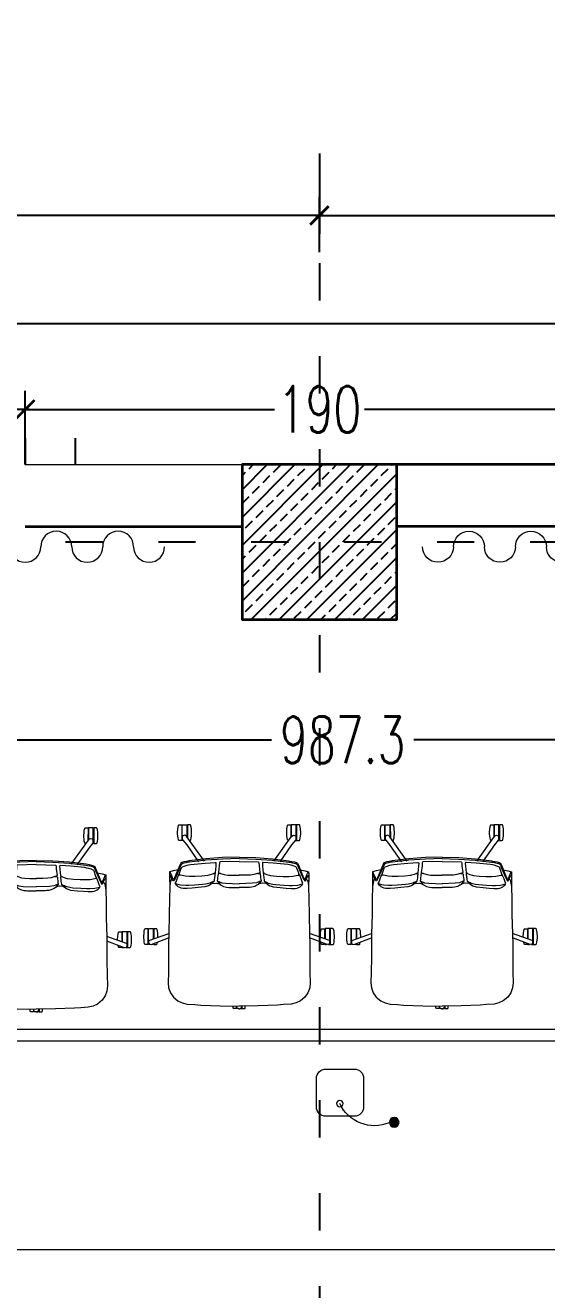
# Model space of a CAD drawing. Header units: centimetres. Extents: x -3207095 to 15275363, y -32656 to 4798027.
# Drawn here: x 693106.9 to 693275.3, y 4439492.6 to 4439900.5 of the extents above; entities that cross this region are included whole.
import ezdxf

# ---------------------------------------------------------------- set-up
doc = ezdxf.new("R2010")
doc.units = ezdxf.units.CM
doc.linetypes.add('ACAD_ISO03W100', pattern=[30, 12, -18])
doc.linetypes.add('DUZ', pattern=[500, 500])
doc.layers.get('0').update_dxf_attribs({"color": 1, "linetype": 'DUZ'})
for name, color, linetype in [('DIM', 1, 'DUZ'), ('KOLTAR_F', 145, 'Continuous'), ('söve', 26, 'DUZ')]:
    doc.layers.add(name, color=color, linetype=linetype)
for name, color, linetype, lineweight in [('DUVAR', 7, 'Continuous', 35), ('FE_PERDE', 205, 'Continuous', 15), ('Fix & Furniture', 144, 'Continuous', 13), ('Fix. Furniture', 144, 'Continuous', 9), ('iç duvar', 7, 'Continuous', 50), ('KOLON_F', 3, 'Continuous', 35)]:
    doc.layers.add(name, color=color, linetype=linetype, lineweight=lineweight)
doc.styles.add('DIM', font='ROMANSTW.SHX', dxfattribs={"width": 0.7})
doc.dimstyles.new('1_100', dxfattribs={"dimtxt": 15, "dimasz": 6, "dimexe": 6, "dimexo": 0, "dimgap": 2, "dimtad": 0, "dimdec": 1, "dimzin": 11, "dimdsep": 46, "dimtxsty": 'DIM', "dimblk": 'ARCHTICK', "dimcen": 3, "dimdle": 1.25, "dimclrt": 2, "dimadec": 0, "dimazin": 0, "dimtfac": 1.25, "dimtdec": 1, "dimtix": 1, "dimtofl": 0, "dimtmove": 1, "dimatfit": 3, "dimldrblk": 'ARCHTICK', "dimfxl": 20, "dimfxlon": 1, "dimtolj": 1, "dimtzin": 0, "dimarcsym": 0})

# ---------------------------------------------------------------- blocks, each defined once
blk = doc.blocks.new('GEN_BLOCK00601')
at = {"linetype": 'Continuous', "ltscale": 50}
for centre, start, end in [((50, 50), 0, 180), ((250, 50), 0, 180), ((450, 50), 0, 180), ((650, 50), 0, 180), ((850, 50), 0, 180), ((150, 50), 180, 0), ((350, 50), 180, 0), ((550, 50), 180, 0), ((750, 50), 180, 0), ((950, 50), 180, 0)]:
    blk.add_arc(centre, 50, start, end, dxfattribs=at)
for tag in ['Sfb', 'FLOOR']:
    blk.add_attdef(tag, (0, 0), '', height=1)
blk = doc.blocks.new('_ArchTick')
at = {"color": 0, "linetype": 'ByBlock', "const_width": 0.15}
blk.add_lwpolyline([(-0.5, -0.5), (0.5, 0.5)], dxfattribs=at)
blk = doc.blocks.new('*D4774')
at = {"layer": 'Defpoints', "color": 0, "linetype": 'Continuous', "lineweight": 5, "transparency": 16777216}
for p in [(693106.93, 4439776.56), (692926.93, 4439758.74), (693106.93, 4439758.74)]:
    blk.add_point(p, dxfattribs=at)
at = {"layer": 'DIM', "color": 0, "linetype": 'Continuous', "lineweight": -2, "transparency": 16777216}
for p, q in [((692926.93, 4439758.74), (692926.93, 4439782.56)), ((693106.93, 4439758.74), (693106.93, 4439782.56)), ((692925.68, 4439776.56), (693002.43, 4439776.56)), ((693108.18, 4439776.56), (693031.43, 4439776.56))]:
    blk.add_line(p, q, dxfattribs=at)
at = {"layer": 'DIM', "color": 0, "linetype": 'Continuous', "lineweight": -2, "transparency": 16777216, "xscale": 6, "yscale": 6, "zscale": 6, "rotation": 180}
blk.add_blockref('_ArchTick', (692926.93, 4439776.56), dxfattribs=at)
at = {"layer": 'DIM', "color": 0, "linetype": 'Continuous', "lineweight": -2, "transparency": 16777216, "xscale": 6, "yscale": 6, "zscale": 6}
blk.add_blockref('_ArchTick', (693106.93, 4439776.56), dxfattribs=at)
at = {"layer": 'DIM', "color": 2, "linetype": 'Continuous', "lineweight": 5, "transparency": 16777216, "insert": (693016.93, 4439776.56), "char_height": 15, "attachment_point": 5, "style": 'DIM'}
blk.add_mtext('\\A1;180', dxfattribs=at)
blk = doc.blocks.new('*D4775')
at = {"layer": 'Defpoints', "color": 0, "linetype": 'Continuous', "lineweight": 5, "transparency": 16777216}
for p in [(693296.93, 4439776.56), (693106.93, 4439758.74), (693296.93, 4439758.74)]:
    blk.add_point(p, dxfattribs=at)
at = {"layer": 'DIM', "color": 0, "linetype": 'Continuous', "lineweight": -2, "transparency": 16777216}
for p, q in [((693106.93, 4439758.74), (693106.93, 4439782.56)), ((693296.93, 4439758.74), (693296.93, 4439782.56)), ((693105.68, 4439776.56), (693187.43, 4439776.56)), ((693298.18, 4439776.56), (693216.43, 4439776.56))]:
    blk.add_line(p, q, dxfattribs=at)
at = {"layer": 'DIM', "color": 0, "linetype": 'Continuous', "lineweight": -2, "transparency": 16777216, "xscale": 6, "yscale": 6, "zscale": 6, "rotation": 180}
blk.add_blockref('_ArchTick', (693106.93, 4439776.56), dxfattribs=at)
at = {"layer": 'DIM', "color": 0, "linetype": 'Continuous', "lineweight": -2, "transparency": 16777216, "xscale": 6, "yscale": 6, "zscale": 6}
blk.add_blockref('_ArchTick', (693296.93, 4439776.56), dxfattribs=at)
at = {"layer": 'DIM', "color": 2, "linetype": 'Continuous', "lineweight": 5, "transparency": 16777216, "insert": (693201.93, 4439776.56), "char_height": 15, "attachment_point": 5, "style": 'DIM'}
blk.add_mtext('\\A1;190', dxfattribs=at)
blk = doc.blocks.new('*D4786')
at = {"layer": 'Defpoints', "color": 0, "linetype": 'Continuous', "lineweight": 5, "transparency": 16777216}
for p in [(693201.93, 4439900.46), (693201.93, 4439839.14), (692901.93, 4439827.32)]:
    blk.add_point(p, dxfattribs=at)
at = {"layer": 'DIM', "color": 0, "linetype": 'Continuous', "lineweight": -2, "transparency": 16777216}
for p, q in [((693201.93, 4439859.14), (693201.93, 4439833.14)), ((692901.93, 4439827.32), (692901.93, 4439845.14)), ((692900.68, 4439839.14), (693036.43, 4439839.14)), ((693203.18, 4439839.14), (693067.43, 4439839.14))]:
    blk.add_line(p, q, dxfattribs=at)
at = {"layer": 'DIM', "color": 0, "linetype": 'Continuous', "lineweight": -2, "transparency": 16777216, "xscale": 6, "yscale": 6, "zscale": 6, "rotation": 180}
blk.add_blockref('_ArchTick', (692901.93, 4439839.14), dxfattribs=at)
at = {"layer": 'DIM', "color": 0, "linetype": 'Continuous', "lineweight": -2, "transparency": 16777216, "xscale": 6, "yscale": 6, "zscale": 6}
blk.add_blockref('_ArchTick', (693201.93, 4439839.14), dxfattribs=at)
at = {"layer": 'DIM', "color": 2, "linetype": 'Continuous', "lineweight": 5, "transparency": 16777216, "insert": (693051.93, 4439839.14), "char_height": 15, "attachment_point": 5, "style": 'DIM'}
blk.add_mtext('\\A1;300', dxfattribs=at)
blk = doc.blocks.new('*D4787')
at = {"layer": 'Defpoints', "color": 0, "linetype": 'Continuous', "lineweight": 5, "transparency": 16777216}
for p in [(693421.93, 4439900.46), (693421.93, 4439839.14), (693201.93, 4439827.32)]:
    blk.add_point(p, dxfattribs=at)
at = {"layer": 'DIM', "color": 0, "linetype": 'Continuous', "lineweight": -2, "transparency": 16777216}
for p, q in [((693421.93, 4439859.14), (693421.93, 4439833.14)), ((693201.93, 4439827.32), (693201.93, 4439845.14)), ((693200.68, 4439839.14), (693296.43, 4439839.14)), ((693423.18, 4439839.14), (693327.43, 4439839.14))]:
    blk.add_line(p, q, dxfattribs=at)
at = {"layer": 'DIM', "color": 0, "linetype": 'Continuous', "lineweight": -2, "transparency": 16777216, "xscale": 6, "yscale": 6, "zscale": 6, "rotation": 180}
blk.add_blockref('_ArchTick', (693201.93, 4439839.14), dxfattribs=at)
at = {"layer": 'DIM', "color": 0, "linetype": 'Continuous', "lineweight": -2, "transparency": 16777216, "xscale": 6, "yscale": 6, "zscale": 6}
blk.add_blockref('_ArchTick', (693421.93, 4439839.14), dxfattribs=at)
at = {"layer": 'DIM', "color": 2, "linetype": 'Continuous', "lineweight": 5, "transparency": 16777216, "insert": (693311.93, 4439839.14), "char_height": 15, "attachment_point": 5, "style": 'DIM'}
blk.add_mtext('\\A1;220', dxfattribs=at)
blk = doc.blocks.new('*D4791')
at = {"layer": 'Defpoints', "color": 0, "linetype": 'Continuous', "lineweight": 5, "transparency": 16777216}
for p in [(690216.93, 4439804.16), (690216.93, 4439782.56), (693966.93, 4439782.56)]:
    blk.add_point(p, dxfattribs=at)
at = {"layer": 'DIM', "color": 0, "linetype": 'Continuous', "lineweight": -2, "transparency": 16777216}
for p, q in [((690216.93, 4439784.16), (690216.93, 4439810.16)), ((693966.93, 4439784.16), (693966.93, 4439810.16)), ((690215.68, 4439804.16), (692071.43, 4439804.16)), ((693968.18, 4439804.16), (692112.43, 4439804.16))]:
    blk.add_line(p, q, dxfattribs=at)
at = {"layer": 'DIM', "color": 0, "linetype": 'Continuous', "lineweight": -2, "transparency": 16777216, "xscale": 6, "yscale": 6, "zscale": 6, "rotation": 180}
blk.add_blockref('_ArchTick', (690216.93, 4439804.16), dxfattribs=at)
at = {"layer": 'DIM', "color": 0, "linetype": 'Continuous', "lineweight": -2, "transparency": 16777216, "xscale": 6, "yscale": 6, "zscale": 6}
blk.add_blockref('_ArchTick', (693966.93, 4439804.16), dxfattribs=at)
at = {"layer": 'DIM', "color": 2, "linetype": 'Continuous', "lineweight": 5, "transparency": 16777216, "insert": (692091.93, 4439804.16), "char_height": 15, "attachment_point": 5, "style": 'DIM'}
blk.add_mtext('\\A1;3750', dxfattribs=at)
blk = doc.blocks.new('545')
at = {"color": 0}
for p, q in [((-345, -317.5), (-346.6, -320.4)), ((-346.6, -320.4), (-346.6, -326.6)), ((-346.6, -326.6), (-343.2, -332.1)), ((-345, -317.5), (-269, -291.1)), ((-343.2, -332.1), (-336.8, -333.6)), ((-336.8, -333.6), (-269.4, -308.1)), ((345, -317.5), (269, -291.1)), ((336.8, -333.6), (269.4, -308.1)), ((343.2, -332.1), (336.8, -333.6)), ((346.6, -326.6), (343.2, -332.1)), ((345, -317.5), (346.6, -320.4)), ((346.6, -320.4), (346.6, -326.6))]:
    blk.add_line(p, q, dxfattribs=at)
for points in [[(-219.4, 64.5), (-229.8, 64.5), (-231.4, 65.6), (-232.2, 66.9), (-233.6, 73.7), (-234.6, 80.5), (-235.3, 89.1), (-235.3, 94.3), (-234.6, 108.1), (-233.6, 115), (-232.1, 121.4), (-231.7, 122.6), (-230.9, 123.4), (-230.3, 124), (-228.7, 124.4), (-219.4, 124.4), (-219.4, 64.5)], [(-214.3, 64.5), (-217.6, 64.5), (-217.6, 124.4), (-199.4, 124.4), (-199.4, 77.4)], [(-190, 64.5), (-187.2, 64.5), (-185.6, 65.6), (-184.9, 66.9), (-183.4, 73.7), (-182.4, 80.5), (-181.8, 89.1), (-181.7, 94.3), (-182.4, 108.1), (-183.4, 115), (-184.9, 121.4), (-185.4, 122.6), (-186.1, 123.4), (-186.7, 124), (-188.3, 124.4), (-197.6, 124.4), (-197.5, 74.9)], [(190, 64.5), (187.2, 64.5), (185.6, 65.6), (184.9, 66.9), (183.4, 73.7), (182.4, 80.5), (181.8, 89.1), (181.7, 94.3), (182.4, 108.1), (183.4, 115), (184.9, 121.4), (185.4, 122.6), (186.1, 123.4), (186.7, 124), (188.3, 124.4), (197.6, 124.4), (197.5, 74.9)], [(214.3, 64.5), (217.6, 64.5), (217.6, 124.4), (199.4, 124.4), (199.4, 77.4)], [(219.4, 64.5), (229.8, 64.5), (231.4, 65.6), (232.2, 66.9), (233.6, 73.7), (234.6, 80.5), (235.3, 89.1), (235.3, 94.3), (234.6, 108.1), (233.6, 115), (232.1, 121.4), (231.7, 122.6), (230.9, 123.4), (230.3, 124), (228.7, 124.4), (219.4, 124.4), (219.4, 64.5)], [(-132.6, -14.4), (-199.4, 77.4), (-201, 80.6), (-207.9, 84), (-215.1, 82), (-217.6, 76.5), (-217.6, 69.9), (-214.7, 65.1), (-200.3, 47.2), (-155.2, -16.8)], [(132.6, -14.4), (199.4, 77.4), (201, 80.6), (207.9, 84), (215.1, 82), (217.6, 76.5), (217.6, 69.9), (214.7, 65.1), (200.3, 47.2), (155.2, -16.8)], [(0, 0), (-63.6, -1.5), (-127.1, -6.1), (-190.4, -13.6), (-201.5, -15.6), (-211.2, -18), (-218.8, -20.6), (-223.1, -23), (-226.8, -30.4), (-246.5, -79.1), (-248.6, -82.8), (-251.1, -83.9), (-252.7, -83), (-254.8, -78), (-259.1, -67.6), (-261.5, -61.7), (-264.8, -55.1)], [(0, 0), (63.6, -1.5), (127.1, -6.1), (190.4, -13.6), (201.5, -15.6), (211.2, -18), (218.8, -20.6), (223.1, -23), (226.8, -30.4), (246.5, -79.1), (248.6, -82.8), (251.1, -83.9), (252.7, -83), (254.8, -78), (259.1, -67.6), (261.5, -61.7), (264.8, -55.1)], [(-233.5, -47.9), (-245.4, -50.4), (-252.1, -51.7), (-265.3, -55)], [(0.2, -4.7), (-63.2, -6.7), (-126.5, -11.2), (-189.5, -18.2), (-196.2, -19.3), (-204.4, -21.2), (-210.2, -22.5), (-215.6, -23.9), (-220.4, -26.3), (-223, -29.8), (-226.5, -38.7), (-244.9, -81.3), (-250.6, -90.6), (-253, -89.5), (-263.2, -68.6)], [(-91.9, -19.6), (-89.7, -20.5), (-88.8, -22), (-89.5, -34.1), (-92.1, -59.3), (-99.5, -62.8), (-106.1, -65.7), (-116.1, -68.7), (-120.2, -69.6), (-142.3, -71.9), (-168, -73.2), (-190.1, -73.4), (-205.5, -72.3), (-224.1, -68.9), (-229.7, -68), (-229.9, -67.7), (-227.8, -61.1), (-221, -41.5), (-219.4, -38.7), (-217, -36.7), (-209.7, -33.5), (-199.2, -30.3), (-193, -29.1), (-185.7, -27.7), (-130.2, -22.5), (-111.3, -21.1), (-91.9, -19.6)], [(0, -16.2), (-73.5, -17.6), (-74.4, -19.1), (-75.4, -20.9), (-76.1, -32.8), (-79.4, -57.8), (-78.4, -59.4), (-76.1, -60.2), (-70.7, -62), (-56.7, -66.2), (-43.6, -67.7), (-25.3, -68.5), (0.1, -68.5)], [(-0.2, -4.7), (63.2, -6.7), (126.5, -11.2), (189.5, -18.2), (196.2, -19.3), (204.4, -21.2), (210.2, -22.5), (215.6, -23.9), (220.4, -26.3), (223, -29.8), (226.5, -38.7), (244.9, -81.3), (250.6, -90.6), (253, -89.5), (263.2, -68.6)], [(0, -16.2), (73.5, -17.6), (74.4, -19.1), (75.4, -20.9), (76.1, -32.8), (79.4, -57.8), (78.4, -59.4), (76.1, -60.2), (70.7, -62), (56.7, -66.2), (43.6, -67.7), (25.3, -68.5), (-0.1, -68.5)], [(91.9, -19.6), (89.7, -20.5), (88.8, -22), (89.5, -34.1), (92.1, -59.3), (99.5, -62.8), (106.1, -65.7), (116.1, -68.7), (120.2, -69.6), (142.3, -71.9), (168, -73.2), (190.1, -73.4), (205.5, -72.3), (224.1, -68.9), (229.7, -68), (229.9, -67.7), (227.8, -61.1), (221, -41.5), (219.4, -38.7), (217, -36.7), (209.7, -33.5), (199.2, -30.3), (193, -29.1), (185.7, -27.7), (130.2, -22.5), (111.3, -21.1), (91.9, -19.6)], [(233.5, -47.9), (245.4, -50.4), (252.1, -51.7), (265.3, -55)], [(-255.6, -84.2), (-260.2, -86.3), (-262, -92.8), (-263.4, -98.3), (-265.5, -112.1), (-266.6, -159.4), (-267.4, -218.9), (-269.1, -292.2), (-270, -333.3), (-270, -382.5), (-270.4, -438.7), (-271.8, -478.9), (-269.6, -498.9), (-262.6, -517.5), (-251.2, -533.8), (-234.1, -548.3), (-217.3, -556.3), (-198.7, -560.3), (-170, -562.3), (-146.1, -564), (-72.8, -567), (0, -568.4)], [(-264.8, -55.1), (-265.4, -55.1), (-265.6, -55.5), (-265.8, -64.7), (-266.1, -71.9), (-266.1, -75.4), (-265.5, -110.6)], [(-263.2, -68.6), (-263.9, -68.6), (-263.9, -68.6), (-264.8, -69.2), (-265.3, -70.7), (-266.1, -83.6)], [(-98.2, -62.2), (-95.7, -62.2), (-93.1, -62.2), (-91.9, -62.6), (-92.6, -67.5), (-93.1, -71), (-93.8, -76.4), (-94.3, -80), (-95.1, -85.2), (-95.8, -90.3), (-95.9, -91.1), (-101.7, -94.4), (-107.4, -96.4), (-111.2, -98.7), (-128.4, -102.5), (-139.6, -104.1), (-170.4, -106.5), (-191.7, -107.6), (-204, -107.6), (-223.7, -106.2), (-229.5, -104.9), (-241.4, -101.6), (-243.9, -100.7), (-240.7, -93.5), (-236.9, -82.3), (-232.9, -72), (-231.6, -68.5), (-228.5, -63.2)], [(-95.9, -91.1), (-99.3, -95.4), (-107.3, -102.6), (-117.3, -109.1), (-130.9, -113.4), (-156.8, -115.8), (-179.9, -117.6), (-198.2, -119), (-214.2, -118.9), (-221.1, -117.5), (-227.1, -115.5), (-232.7, -112.9), (-236.5, -109.5), (-240.1, -105.9), (-242.4, -102.4), (-243, -101.1)], [(-71.4, -61.7), (-75.9, -61.5), (-78.7, -61.8), (-79.9, -62.2), (-80.5, -65.7), (-81.1, -70.4), (-82.2, -78.1), (-82.8, -84), (-83.8, -90.4), (-66.6, -97.1), (-50.4, -99.5), (0, -101)], [(-83.8, -90.4), (-72.8, -103.9), (-68.2, -107.1), (-59.9, -111.7), (-48.2, -114.4), (-39.4, -115.5), (-33.8, -115.8), (0, -115.8)], [(71.4, -61.7), (75.9, -61.5), (78.7, -61.8), (79.9, -62.2), (80.5, -65.7), (81.1, -70.4), (82.2, -78.1), (82.8, -84), (83.8, -90.4), (66.6, -97.1), (50.4, -99.5), (0, -101)], [(255.6, -84.2), (260.2, -86.3), (262, -92.8), (263.4, -98.3), (265.5, -112.1), (266.6, -159.4), (267.4, -218.9), (269.1, -292.2), (270, -333.3), (270, -382.5), (270.4, -438.7), (271.8, -478.9), (269.6, -498.9), (262.6, -517.5), (251.2, -533.8), (234.1, -548.3), (217.3, -556.3), (198.7, -560.3), (170, -562.3), (146.1, -564), (72.8, -567), (0, -568.4)], [(83.8, -90.4), (72.8, -103.9), (68.2, -107.1), (59.9, -111.7), (48.2, -114.4), (39.4, -115.5), (33.8, -115.8), (0, -115.8)], [(98.2, -62.2), (95.7, -62.2), (93.1, -62.2), (91.9, -62.6), (92.6, -67.5), (93.1, -71), (93.8, -76.4), (94.3, -80), (95.1, -85.2), (95.8, -90.3), (95.9, -91.1), (101.7, -94.4), (107.4, -96.4), (111.2, -98.7), (128.4, -102.5), (139.6, -104.1), (170.4, -106.5), (191.7, -107.6), (204, -107.6), (223.7, -106.2), (229.5, -104.9), (241.4, -101.6), (243.9, -100.7), (240.7, -93.5), (236.9, -82.3), (232.9, -72), (231.6, -68.5), (228.5, -63.2)], [(95.9, -91.1), (99.3, -95.4), (107.3, -102.6), (117.3, -109.1), (130.9, -113.4), (156.8, -115.8), (179.9, -117.6), (198.2, -119), (214.2, -118.9), (221.1, -117.5), (227.1, -115.5), (232.7, -112.9), (236.5, -109.5), (240.1, -105.9), (242.4, -102.4), (243, -101.1)], [(263.2, -68.6), (263.9, -68.6), (263.9, -68.6), (264.8, -69.2), (265.3, -70.7), (266.1, -83.6)], [(264.8, -55.1), (265.4, -55.1), (265.6, -55.5), (265.8, -64.7), (266.1, -71.9), (266.1, -75.4), (265.5, -110.6)], [(-102.3, -99.6), (-88.6, -99)], [(-88.6, -99), (-86.2, -99), (-81.4, -100.2), (-73.1, -103.2)], [(88.6, -99), (86.2, -99), (81.4, -100.2), (73.1, -103.2)], [(102.3, -99.6), (88.6, -99)], [(-348.4, -332.4), (-358.8, -332.4), (-360.4, -331.3), (-361.2, -330), (-362.6, -323.2), (-363.6, -316.4), (-364.3, -307.8), (-364.3, -302.6), (-363.6, -288.8), (-362.6, -281.9), (-361.1, -275.4), (-360.7, -274.3), (-359.9, -273.5), (-359.3, -272.9), (-357.7, -272.5), (-348.4, -272.5), (-348.4, -332.4)], [(-341.8, -332.4), (-346.6, -332.4), (-346.6, -272.5), (-328.4, -272.5), (-328.4, -311.7)], [(-310.6, -305.5), (-310.5, -302.7), (-311.2, -288.9), (-312.2, -282), (-313.7, -275.5), (-314.2, -274.4), (-314.9, -273.6), (-315.5, -273), (-317.1, -272.6), (-326.4, -272.6), (-326.4, -311.1)], [(310.6, -305.5), (310.5, -302.7), (311.2, -288.9), (312.2, -282), (313.7, -275.5), (314.2, -274.4), (314.9, -273.6), (315.5, -273), (317.1, -272.6), (326.4, -272.6), (326.4, -311.1)], [(341.8, -332.4), (346.6, -332.4), (346.6, -272.5), (328.4, -272.5), (328.4, -311.7)], [(348.4, -332.4), (358.8, -332.4), (360.4, -331.3), (361.2, -330), (362.6, -323.2), (363.6, -316.4), (364.3, -307.8), (364.3, -302.6), (363.6, -288.8), (362.6, -281.9), (361.1, -275.4), (360.7, -274.3), (359.9, -273.5), (359.3, -272.9), (357.7, -272.5), (348.4, -272.5), (348.4, -332.4)], [(-328.4, -330.4), (-328.5, -332.5), (-334, -332.5)], [(-326.4, -332.5), (-316, -332.5), (-314.4, -331.4), (-313.7, -330.1), (-312.5, -324.4)], [(-326.4, -329.7), (-326.4, -332.5)], [(326.4, -332.5), (316, -332.5), (314.4, -331.4), (313.7, -330.1), (312.5, -324.4)], [(326.4, -329.7), (326.4, -332.5)], [(328.4, -330.4), (328.5, -332.5), (334, -332.5)], [(-10.8, -568.2), (-10.8, -577.8), (-20.1, -577.8), (-21.6, -577.5), (-22.8, -576.6), (-23.4, -575.7), (-23.5, -574.8), (-23.5, -571.1), (-23.5, -567.9)], [(0.2, -578.5), (-1.7, -578.4), (-2.8, -578.1), (-6.3, -576.9), (-9.2, -571.9), (-9.2, -568.2)], [(-3.7, -577.8), (-8.8, -577.8), (-8.8, -572.6)], [(-0.2, -578.5), (1.7, -578.4), (2.8, -578.1), (6.3, -576.9), (9.2, -571.9), (9.2, -568.2)], [(3.7, -577.8), (8.8, -577.8), (8.8, -572.6)], [(10.8, -568.2), (10.8, -577.8), (20.1, -577.8), (21.6, -577.5), (22.8, -576.6), (23.4, -575.7), (23.5, -574.8), (23.5, -571.1), (23.5, -567.9)]]:
    blk.add_lwpolyline(points, dxfattribs=at)
blk = doc.blocks.new('dfdjfgkjgh')
at = {"layer": 'Fix. Furniture', "rotation": 180}
blk.add_blockref('545', (250.2, 2059.6), dxfattribs=at)
blk = doc.blocks.new('rtjhrtjrfj')
at = {"layer": 'Fix. Furniture'}
h = blk.add_hatch(color=256, dxfattribs=at)
edge = h.paths.add_edge_path()
edge.add_arc((4243.48, 2296.97), 0.616, 0, 360)
blk.add_lwpolyline([(4234.8, 2290.21), (4238.4, 2290.21, 0.414214), (4239.6, 2291.41), (4239.6, 2295.01, 0.414214), (4238.4, 2296.21), (4234.8, 2296.21, 0.414214), (4233.6, 2295.01), (4233.6, 2291.41, 0.414214)], format="xyb", close=True, dxfattribs=at)
for centre, radius in [((4243.48, 2296.97), 0.616), ((4236.57, 2294.6), 0.404)]:
    blk.add_circle(centre, radius, dxfattribs=at)
blk.add_arc((4240.96, 2292.57), 4.84, 66.8722, 155.2274, dxfattribs=at)
blk = doc.blocks.new('*D5947')
at = {"layer": 'Defpoints', "color": 0, "linetype": 'Continuous', "lineweight": 5, "transparency": 16777216}
for p in [(692715.77, 4439669.99), (692715.77, 4439498.89), (693703.09, 4439498.89)]:
    blk.add_point(p, dxfattribs=at)
at = {"layer": 'DIM', "color": 0, "linetype": 'Continuous', "lineweight": -2, "transparency": 16777216}
for p, q in [((692715.77, 4439649.99), (692715.77, 4439675.99)), ((693703.09, 4439649.99), (693703.09, 4439675.99)), ((692714.52, 4439669.99), (693186.43, 4439669.99)), ((693704.34, 4439669.99), (693232.43, 4439669.99))]:
    blk.add_line(p, q, dxfattribs=at)
at = {"layer": 'DIM', "color": 0, "linetype": 'Continuous', "lineweight": -2, "transparency": 16777216, "xscale": 6, "yscale": 6, "zscale": 6, "rotation": 180}
blk.add_blockref('_ArchTick', (692715.77, 4439669.99), dxfattribs=at)
at = {"layer": 'DIM', "color": 0, "linetype": 'Continuous', "lineweight": -2, "transparency": 16777216, "xscale": 6, "yscale": 6, "zscale": 6}
blk.add_blockref('_ArchTick', (693703.09, 4439669.99), dxfattribs=at)
at = {"layer": 'DIM', "color": 2, "linetype": 'Continuous', "lineweight": 5, "transparency": 16777216, "insert": (693209.43, 4439669.99), "char_height": 15, "attachment_point": 5, "style": 'DIM'}
blk.add_mtext('\\A1;987.3', dxfattribs=at)

msp = doc.modelspace()

# ---------------------------------------------------------------- hatches: boundary and pattern name
at = {"layer": 'KOLTAR_F'}
h = msp.add_hatch(dxfattribs=at)
h.set_pattern_fill('ANSI33', color=256, style=0)
h.set_pattern_definition([(45, (30373.453, -64653.7247), (-4.4901280605, 4.4901280605), []), (45, (30377.943, -64653.7247), (-4.4901280605, 4.4901280605), [3.175, -1.5875])])
h.paths.add_polyline_path([(693226.93, 4439758.74), (693176.93, 4439758.74), (693176.93, 4439708.74), (693226.93, 4439708.74)])

# ---------------------------------------------------------------- linework, layer by layer
at = {"color": 232, "linetype": 'ACAD_ISO03W100'}
for p, q in [((693201.93, 4439853.74), (693201.93, 4436723.74)), ((694061.93, 4439733.74), (690121.93, 4439733.74))]:
    msp.add_line(p, q, dxfattribs=at)
at = {"layer": 'DUVAR'}
for p, q in [((693296.93, 4439758.74), (693226.93, 4439758.74)), ((693106.93, 4439738.74), (693176.93, 4439738.74)), ((693296.93, 4439738.74), (693226.93, 4439738.74))]:
    msp.add_line(p, q, dxfattribs=at)
at = {"layer": 'Fix & Furniture', "linetype": 'Continuous', "lineweight": 5}
for p, q in [((692761.49, 4439576.66), (693657.37, 4439576.66)), ((692763.07, 4439572.85), (693655.79, 4439572.85)), ((692798.14, 4439505.54), (693620.73, 4439505.54))]:
    msp.add_line(p, q, dxfattribs=at)
at = {"layer": 'iç duvar', "color": 7, "lineweight": 18}
msp.add_line((693106.93, 4439758.74), (693176.93, 4439758.74), dxfattribs=at)
at = {"layer": 'KOLON_F'}
msp.add_lwpolyline([(693226.93, 4439758.74), (693176.93, 4439758.74), (693176.93, 4439708.74), (693226.93, 4439708.74)], close=True, dxfattribs=at)
at = {"layer": 'söve'}
for p, q in [((693106.93, 4439767.32), (693106.93, 4439758.74)), ((693123.06, 4439767.32), (693123.06, 4439758.74))]:
    msp.add_line(p, q, dxfattribs=at)

# ---------------------------------------------------------------- block references
at = {"layer": 'FE_PERDE', "yscale": 0.100000202655411, "zscale": 0.100000202655411, "rotation": 180}
for p, xscale in [((693151.93, 4439737.24), 0.100000202655411), ((693235.2, 4439737.24), -0.100000202655411)]:
    msp.add_blockref('GEN_BLOCK00601', p, dxfattribs=dict(at, xscale=xscale))
at = {"layer": 'Fix & Furniture', "rotation": 180}
for name, p, xscale, yscale, zscale in [('dfdjfgkjgh', (693131.64, 4439805.11), 0.08449496505189338, 0.08449496505189338, 0.08449496505189338), ('dfdjfgkjgh', (693197.14, 4439806.12), 0.08449496505189338, 0.08449496505189338, 0.08449496505189338), ('dfdjfgkjgh', (693262.65, 4439806.12), 0.08449496505189338, 0.08449496505189338, 0.08449496505189338), ('rtjhrtjrfj', (682447.6, 4445380.93), -2.540005080331274, 2.540005080331274, 2.540005080331274)]:
    msp.add_blockref(name, p, dxfattribs=dict(at, xscale=xscale, yscale=yscale, zscale=zscale))

# ---------------------------------------------------------------- dimensions: what is measured, and where the dimension line sits
at = {"layer": 'DIM', "linetype": 'Continuous', "lineweight": 5}
for base, p1, p2, picture, middle in [((693201.93, 4439839.14), (692901.93, 4439827.32), (693201.93, 4439900.46), '*D4786', (693051.93, 4439839.14)), ((693421.93, 4439839.14), (693201.93, 4439827.32), (693421.93, 4439900.46), '*D4787', (693311.93, 4439839.14)), ((690216.93, 4439804.16), (693966.93, 4439782.56), (690216.93, 4439782.56), '*D4791', (692091.93, 4439804.16)), ((693106.93, 4439776.56), (692926.93, 4439758.74), (693106.93, 4439758.74), '*D4774', (693016.93, 4439776.56)), ((693296.93, 4439776.56), (693106.93, 4439758.74), (693296.93, 4439758.74), '*D4775', (693201.93, 4439776.56))]:
    dim = msp.add_linear_dim(base=base, p1=p1, p2=p2, dimstyle='1_100', dxfattribs=at)
    dim.commit()
    dim.dimension.update_dxf_attribs({"geometry": picture, "text_midpoint": middle})
dim = msp.add_aligned_dim(p1=(693703.09, 4439498.89), p2=(692715.77, 4439498.89), distance=-171.1, dimstyle='1_100', dxfattribs=at)
dim.commit()
dim.dimension.update_dxf_attribs({"geometry": '*D5947', "text_midpoint": (693209.43, 4439669.99)})

doc.saveas('drawing.dxf')
